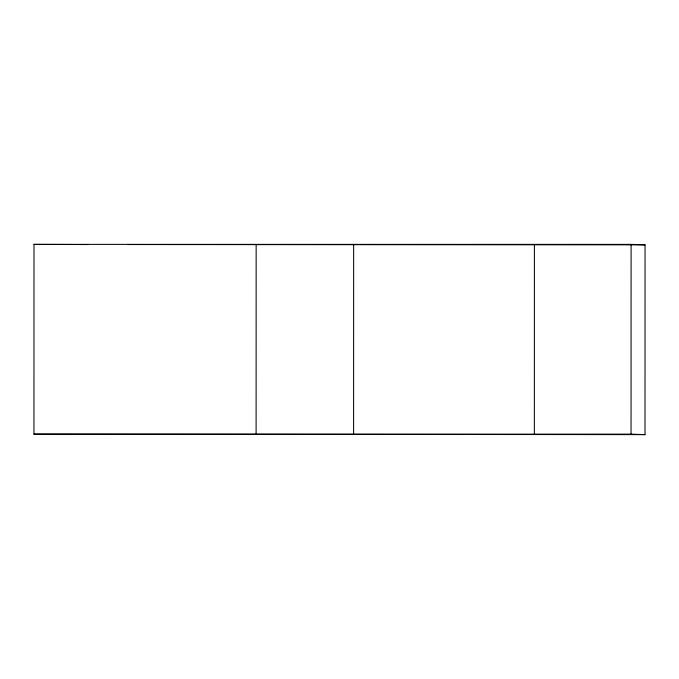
<?xml version="1.0" encoding="UTF-8"?>
<svg xmlns="http://www.w3.org/2000/svg" width="679" height="679" viewBox="0 0 679 679"><rect width="100%" height="100%" fill="white"/><g stroke="black" fill="none" stroke-linecap="round" stroke-linejoin="round"><path stroke-width="1.02" d="M33.95 434.144L33.992 244.372L631.097 244.372L645.05 244.856L645.008 434.628L631.054 434.144L33.95 434.144L645.008 434.628M256.102 434.144L256.153 244.372M353.598 434.144L353.649 244.372M534.356 434.144L534.407 244.372M631.054 434.144L631.097 244.372M87.795 244.55L33.992 244.372M127.55 244.542L645.05 244.856"/></g></svg>
